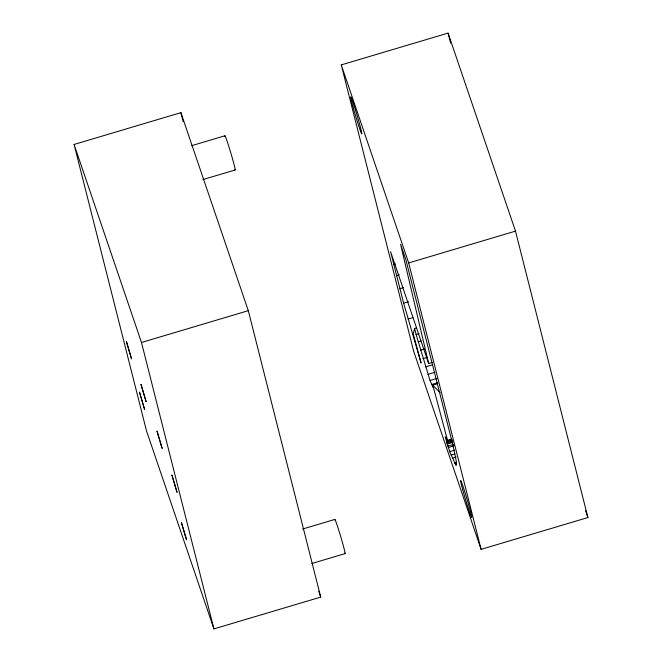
<?xml version="1.0" encoding="UTF-8"?>
<svg xmlns="http://www.w3.org/2000/svg" width="662" height="662" viewBox="0 0 662 662"><rect width="100%" height="100%" fill="white"/><g stroke="black" fill="none" stroke-linecap="round" stroke-linejoin="round"><path stroke-width="0.99" d="M416.555 327.872L414.577 328.468L413.22 333.871L421.082 362.991L403.63 303.163L390.597 251.684L428.653 363.479L432.567 362.313M74.078 144.457L180.9 112.648L248.308 310.677L320.731 597.099L213.917 628.9L146.501 430.879L74.078 144.457L141.486 342.477L213.917 628.9M341.269 64.901L448.083 33.1L515.499 231.121L587.922 517.543L481.1 549.352L413.692 351.323L341.269 64.901L408.677 262.93L481.1 549.352M191.757 145.657L224.964 135.768M202.895 179.576L235.126 169.977M393.625 264.668L395.586 264.088M141.486 342.477L248.308 310.677M408.677 262.93L515.499 231.121M396.339 275.673L399.277 274.796M399.724 288.706L403.638 287.54M403.63 303.163L408.52 301.707M408.049 319.043L412.947 317.586M437.781 383.646L432.824 385.118L433.105 387.287L430.035 380.476L416.092 334.476L419.071 333.59M418.136 341.906L421.106 341.021M420.486 350.157L424.45 348.982M423.001 358.622L426.965 357.447M425.558 366.905L432.493 364.836M427.966 374.394L434.901 372.325M430.035 380.476L436.978 378.416M431.566 384.556L437.516 382.785M428.653 363.479L400.551 244.204L405.872 259.827L453.172 446.13L456.317 461.447L456.532 464.757L455.961 465.452L449.713 451.633L445.154 436.697L447.512 440.313L451.352 439.163M446.304 441.297L452.072 439.576M446.577 442.299L452.345 440.586M446.867 443.308L452.634 441.587M447.107 444.111L452.874 442.398M447.719 446.13L453.487 444.417M448.207 447.553L453.975 445.832M449.713 451.633L454.521 450.201M451.054 455.1L454.902 453.958M452.278 458.17L456.118 457.028M454.488 463.119L456.441 462.539M302.642 529.012L334.873 519.413M311.827 563.511L345.026 553.631M432.89 385.375L440.098 392.64M585.597 510.716L587.922 517.543M318.736 591.24L320.731 597.099M432.824 385.118L447.512 440.313M448.083 33.1L450.615 43.113M414.577 328.468L416.092 334.476M180.9 112.648L183.175 121.667M334.84 519.968A17.849 0.72 73.4 0 1 340.731 536.634A17.849 0.72 73.4 0 1 344.654 553.018M224.931 136.322A17.849 0.72 73.4 0 1 230.823 152.98A17.849 0.72 73.4 0 1 234.745 169.364M126.434 341.658L131.506 358.763L126.434 341.658M139.483 392.202L144.564 409.306L139.483 392.202M141.006 384.473L146.087 401.577L141.006 384.473M157.043 431.21L162.116 448.315L157.043 431.21M171.938 475.117L177.019 492.222L171.938 475.117M181.429 522.632L186.51 539.737L181.429 522.632M462.655 489.582A19.33 0.778 73.4 0 0 471.642 517.485A19.33 0.778 73.4 0 0 464.12 489.789A19.33 0.778 73.4 0 0 462.655 489.582M352.747 105.937A19.33 0.778 73.4 0 0 361.733 133.832A19.33 0.778 73.4 0 0 354.211 106.143A19.33 0.778 73.4 0 0 352.747 105.937"/></g></svg>
